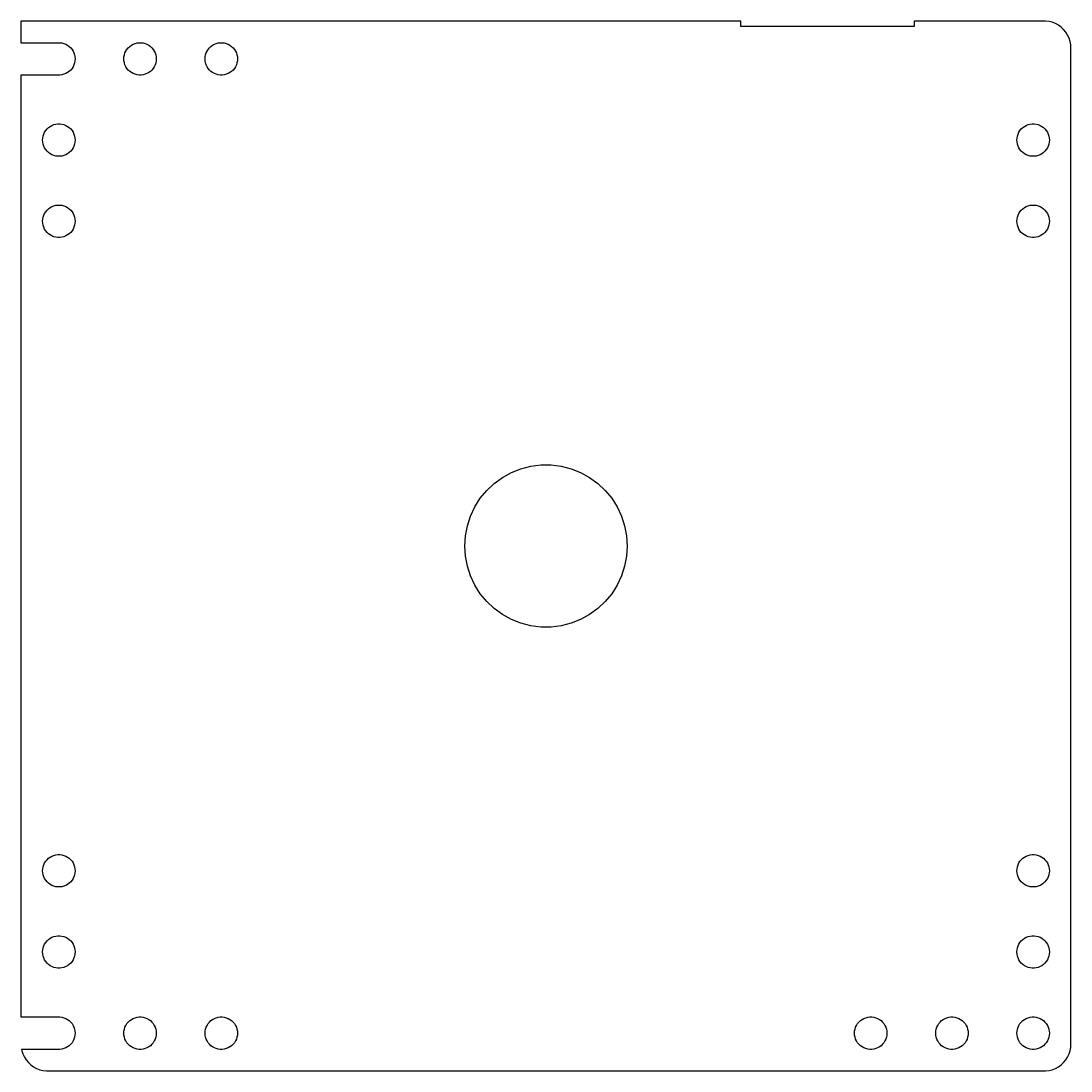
# Model space of a CAD drawing. Header units: metres. Extents: x -97 to 97, y 311 to 709.
# Drawn here: x -97 to 97, y 311 to 505 of the extents above; entities that cross this region are included whole.
import ezdxf

# ---------------------------------------------------------------- set-up
doc = ezdxf.new("R2010")
doc.units = ezdxf.units.M

msp = doc.modelspace()

# ---------------------------------------------------------------- linework, layer by layer
for p, q in [((-91, 505), (-97, 505)), ((-97, 505), (-97, 500.994)), ((-91, 504.99), (-91, 505)), ((36, 504.99), (-91, 504.99)), ((36, 504), (36, 504.99)), ((92.3139, 504.99), (68, 504.99)), ((68, 504.99), (68, 504)), ((92.9369, 504.911), (92.3139, 504.99)), ((93.5451, 504.755), (92.9369, 504.911)), ((94.1289, 504.524), (93.5451, 504.755)), ((94.6791, 504.222), (94.1289, 504.524)), ((68, 504), (36, 504)), ((95.1871, 503.853), (94.6791, 504.222)), ((95.6448, 503.423), (95.1871, 503.853)), ((96.0451, 502.939), (95.6448, 503.423)), ((96.3815, 502.409), (96.0451, 502.939)), ((-97, 500.994), (-89.8116, 500.994)), ((-89.8116, 500.994), (-89.4379, 500.947)), ((-89.4379, 500.947), (-89.073, 500.853)), ((-89.073, 500.853), (-88.7227, 500.714)), ((-88.7227, 500.714), (-88.3925, 500.533)), ((-88.3925, 500.533), (-88.0877, 500.312)), ((-76.9123, 500.312), (-76.6075, 500.533)), ((-76.6075, 500.533), (-76.2773, 500.714)), ((-76.2773, 500.714), (-75.927, 500.853)), ((-75.927, 500.853), (-75.5621, 500.947)), ((-75.5621, 500.947), (-75.1884, 500.994)), ((-75.1884, 500.994), (-74.8116, 500.994)), ((-74.8116, 500.994), (-74.4379, 500.947)), ((-74.4379, 500.947), (-74.073, 500.853)), ((-74.073, 500.853), (-73.7227, 500.714)), ((-73.7227, 500.714), (-73.3925, 500.533)), ((-73.3925, 500.533), (-73.0877, 500.312)), ((-61.9123, 500.312), (-61.6075, 500.533)), ((-61.6075, 500.533), (-61.2773, 500.714)), ((-61.2773, 500.714), (-60.927, 500.853)), ((-60.927, 500.853), (-60.5621, 500.947)), ((-60.5621, 500.947), (-60.1884, 500.994)), ((-60.1884, 500.994), (-59.8116, 500.994)), ((-59.8116, 500.994), (-59.4379, 500.947)), ((-59.4379, 500.947), (-59.0729, 500.853)), ((-59.0729, 500.853), (-58.7227, 500.714)), ((-58.7227, 500.714), (-58.3925, 500.533)), ((-58.3925, 500.533), (-58.0877, 500.312)), ((96.6489, 501.841), (96.3815, 502.409)), ((96.8429, 501.243), (96.6489, 501.841)), ((96.9606, 500.627), (96.8429, 501.243)), ((97, 500), (96.9606, 500.627)), ((-88.0877, 500.312), (-87.8131, 500.054)), ((-87.8131, 500.054), (-87.573, 499.763)), ((-87.573, 499.763), (-87.3711, 499.445)), ((-87.3711, 499.445), (-87.2107, 499.104)), ((-87.2107, 499.104), (-87.0943, 498.746)), ((-87.0943, 498.746), (-87.0237, 498.376)), ((-77.9763, 498.376), (-77.9057, 498.746)), ((-77.9057, 498.746), (-77.7893, 499.104)), ((-77.7893, 499.104), (-77.6289, 499.445)), ((-77.6289, 499.445), (-77.427, 499.763)), ((-77.427, 499.763), (-77.1869, 500.054)), ((-77.1869, 500.054), (-76.9123, 500.312)), ((-73.0877, 500.312), (-72.8131, 500.054)), ((-72.8131, 500.054), (-72.573, 499.763)), ((-72.573, 499.763), (-72.3711, 499.445)), ((-72.3711, 499.445), (-72.2107, 499.104)), ((-72.2107, 499.104), (-72.0943, 498.746)), ((-72.0943, 498.746), (-72.0237, 498.376)), ((-62.9763, 498.376), (-62.9057, 498.746)), ((-62.9057, 498.746), (-62.7893, 499.104)), ((-62.7893, 499.104), (-62.6289, 499.445)), ((-62.6289, 499.445), (-62.427, 499.763)), ((-62.427, 499.763), (-62.1869, 500.054)), ((-62.1869, 500.054), (-61.9123, 500.312)), ((-58.0877, 500.312), (-57.8131, 500.054)), ((-57.8131, 500.054), (-57.5729, 499.763)), ((-57.5729, 499.763), (-57.3711, 499.445)), ((-57.3711, 499.445), (-57.2107, 499.104)), ((-57.2107, 499.104), (-57.0942, 498.746)), ((-57.0942, 498.746), (-57.0237, 498.376)), ((97, 316), (97, 500)), ((-87.2107, 496.896), (-87.3711, 496.555)), ((-87.0943, 497.254), (-87.2107, 496.896)), ((-87.0237, 497.624), (-87.0943, 497.254)), ((-87.0237, 498.376), (-87, 498)), ((-87, 498), (-87.0237, 497.624)), ((-78, 498), (-77.9763, 498.376)), ((-77.9763, 497.624), (-78, 498)), ((-77.9057, 497.254), (-77.9763, 497.624)), ((-77.7893, 496.896), (-77.9057, 497.254)), ((-77.6289, 496.555), (-77.7893, 496.896)), ((-72.2107, 496.896), (-72.3711, 496.555)), ((-72.0943, 497.254), (-72.2107, 496.896)), ((-72.0237, 497.624), (-72.0943, 497.254)), ((-72.0237, 498.376), (-72, 498)), ((-72, 498), (-72.0237, 497.624)), ((-63, 498), (-62.9763, 498.376)), ((-62.9763, 497.624), (-63, 498)), ((-62.9057, 497.254), (-62.9763, 497.624)), ((-62.7893, 496.896), (-62.9057, 497.254)), ((-62.6289, 496.555), (-62.7893, 496.896)), ((-57.2107, 496.896), (-57.3711, 496.555)), ((-57.0942, 497.254), (-57.2107, 496.896)), ((-57.0237, 497.624), (-57.0942, 497.254)), ((-57.0237, 498.376), (-57, 498)), ((-57, 498), (-57.0237, 497.624)), ((-89.8116, 495.006), (-97, 495.006)), ((-97, 495.006), (-97, 320.994)), ((-89.4379, 495.053), (-89.8116, 495.006)), ((-89.073, 495.147), (-89.4379, 495.053)), ((-88.7227, 495.286), (-89.073, 495.147)), ((-88.3925, 495.467), (-88.7227, 495.286)), ((-88.0877, 495.688), (-88.3925, 495.467)), ((-87.8131, 495.946), (-88.0877, 495.688)), ((-87.573, 496.237), (-87.8131, 495.946)), ((-87.3711, 496.555), (-87.573, 496.237)), ((-77.427, 496.237), (-77.6289, 496.555)), ((-77.1869, 495.946), (-77.427, 496.237)), ((-76.9123, 495.688), (-77.1869, 495.946)), ((-76.6075, 495.467), (-76.9123, 495.688)), ((-76.2773, 495.286), (-76.6075, 495.467)), ((-75.927, 495.147), (-76.2773, 495.286)), ((-75.5621, 495.053), (-75.927, 495.147)), ((-75.1884, 495.006), (-75.5621, 495.053)), ((-74.8116, 495.006), (-75.1884, 495.006)), ((-74.4379, 495.053), (-74.8116, 495.006)), ((-74.073, 495.147), (-74.4379, 495.053)), ((-73.7227, 495.286), (-74.073, 495.147)), ((-73.3925, 495.467), (-73.7227, 495.286)), ((-73.0877, 495.688), (-73.3925, 495.467)), ((-72.8131, 495.946), (-73.0877, 495.688)), ((-72.573, 496.237), (-72.8131, 495.946)), ((-72.3711, 496.555), (-72.573, 496.237)), ((-62.427, 496.237), (-62.6289, 496.555)), ((-62.1869, 495.946), (-62.427, 496.237)), ((-61.9123, 495.688), (-62.1869, 495.946)), ((-61.6075, 495.467), (-61.9123, 495.688)), ((-61.2773, 495.286), (-61.6075, 495.467)), ((-60.927, 495.147), (-61.2773, 495.286)), ((-60.5621, 495.053), (-60.927, 495.147)), ((-60.1884, 495.006), (-60.5621, 495.053)), ((-59.8116, 495.006), (-60.1884, 495.006)), ((-59.4379, 495.053), (-59.8116, 495.006)), ((-59.0729, 495.147), (-59.4379, 495.053)), ((-58.7227, 495.286), (-59.0729, 495.147)), ((-58.3925, 495.467), (-58.7227, 495.286)), ((-58.0877, 495.688), (-58.3925, 495.467)), ((-57.8131, 495.946), (-58.0877, 495.688)), ((-57.5729, 496.237), (-57.8131, 495.946)), ((-57.3711, 496.555), (-57.5729, 496.237)), ((-92.427, 484.763), (-92.1869, 485.054)), ((-92.1869, 485.054), (-91.9123, 485.312)), ((-91.9123, 485.312), (-91.6075, 485.533)), ((-91.6075, 485.533), (-91.2773, 485.714)), ((-91.2773, 485.714), (-90.927, 485.853)), ((-90.927, 485.853), (-90.5621, 485.947)), ((-90.5621, 485.947), (-90.1884, 485.994)), ((-90.1884, 485.994), (-89.8116, 485.994)), ((-89.8116, 485.994), (-89.4379, 485.947)), ((-89.4379, 485.947), (-89.073, 485.853)), ((-89.073, 485.853), (-88.7227, 485.714)), ((-88.7227, 485.714), (-88.3925, 485.533)), ((-88.3925, 485.533), (-88.0877, 485.312)), ((-88.0877, 485.312), (-87.8131, 485.054)), ((-87.8131, 485.054), (-87.573, 484.763)), ((87.573, 484.763), (87.8131, 485.054)), ((87.8131, 485.054), (88.0877, 485.312)), ((88.0877, 485.312), (88.3925, 485.533)), ((88.3925, 485.533), (88.7227, 485.714)), ((88.7227, 485.714), (89.073, 485.853)), ((89.073, 485.853), (89.4379, 485.947)), ((89.4379, 485.947), (89.8116, 485.994)), ((89.8116, 485.994), (90.1884, 485.994)), ((90.1884, 485.994), (90.5621, 485.947)), ((90.5621, 485.947), (90.927, 485.853)), ((90.927, 485.853), (91.2773, 485.714)), ((91.2773, 485.714), (91.6075, 485.533)), ((91.6075, 485.533), (91.9123, 485.312)), ((91.9123, 485.312), (92.1869, 485.054)), ((92.1869, 485.054), (92.427, 484.763)), ((-93, 483), (-92.9763, 483.376)), ((-92.9763, 483.376), (-92.9057, 483.746)), ((-92.9057, 483.746), (-92.7893, 484.104)), ((-92.7893, 484.104), (-92.6289, 484.445)), ((-92.6289, 484.445), (-92.427, 484.763)), ((-87.573, 484.763), (-87.3711, 484.445)), ((-87.3711, 484.445), (-87.2107, 484.104)), ((-87.2107, 484.104), (-87.0943, 483.746)), ((-87.0943, 483.746), (-87.0237, 483.376)), ((-87.0237, 483.376), (-87, 483)), ((87, 483), (87.0237, 483.376)), ((87.0237, 483.376), (87.0943, 483.746)), ((87.0943, 483.746), (87.2107, 484.104)), ((87.2107, 484.104), (87.3711, 484.445)), ((87.3711, 484.445), (87.573, 484.763)), ((92.427, 484.763), (92.6289, 484.445)), ((92.6289, 484.445), (92.7893, 484.104)), ((92.7893, 484.104), (92.9057, 483.746)), ((92.9057, 483.746), (92.9763, 483.376)), ((92.9763, 483.376), (93, 483)), ((-92.9763, 482.624), (-93, 483)), ((-92.9057, 482.254), (-92.9763, 482.624)), ((-92.7893, 481.896), (-92.9057, 482.254)), ((-92.6289, 481.555), (-92.7893, 481.896)), ((-92.427, 481.237), (-92.6289, 481.555)), ((-92.1869, 480.946), (-92.427, 481.237)), ((-87.573, 481.237), (-87.8131, 480.946)), ((-87.3711, 481.555), (-87.573, 481.237)), ((-87.2107, 481.896), (-87.3711, 481.555)), ((-87.0943, 482.254), (-87.2107, 481.896)), ((-87.0237, 482.624), (-87.0943, 482.254)), ((-87, 483), (-87.0237, 482.624)), ((87.0237, 482.624), (87, 483)), ((87.0943, 482.254), (87.0237, 482.624)), ((87.2107, 481.896), (87.0943, 482.254)), ((87.3711, 481.555), (87.2107, 481.896)), ((87.573, 481.237), (87.3711, 481.555)), ((87.8131, 480.946), (87.573, 481.237)), ((92.427, 481.237), (92.1869, 480.946)), ((92.6289, 481.555), (92.427, 481.237)), ((92.7893, 481.896), (92.6289, 481.555)), ((92.9057, 482.254), (92.7893, 481.896)), ((92.9763, 482.624), (92.9057, 482.254)), ((93, 483), (92.9763, 482.624)), ((-91.9123, 480.688), (-92.1869, 480.946)), ((-91.6075, 480.467), (-91.9123, 480.688)), ((-91.2773, 480.286), (-91.6075, 480.467)), ((-90.927, 480.147), (-91.2773, 480.286)), ((-90.5621, 480.053), (-90.927, 480.147)), ((-90.1884, 480.006), (-90.5621, 480.053)), ((-89.8116, 480.006), (-90.1884, 480.006)), ((-89.4379, 480.053), (-89.8116, 480.006)), ((-89.073, 480.147), (-89.4379, 480.053)), ((-88.7227, 480.286), (-89.073, 480.147)), ((-88.3925, 480.467), (-88.7227, 480.286)), ((-88.0877, 480.688), (-88.3925, 480.467)), ((-87.8131, 480.946), (-88.0877, 480.688)), ((88.0877, 480.688), (87.8131, 480.946)), ((88.3925, 480.467), (88.0877, 480.688)), ((88.7227, 480.286), (88.3925, 480.467)), ((89.073, 480.147), (88.7227, 480.286)), ((89.4379, 480.053), (89.073, 480.147)), ((89.8116, 480.006), (89.4379, 480.053)), ((90.1884, 480.006), (89.8116, 480.006)), ((90.5621, 480.053), (90.1884, 480.006)), ((90.927, 480.147), (90.5621, 480.053)), ((91.2773, 480.286), (90.927, 480.147)), ((91.6075, 480.467), (91.2773, 480.286)), ((91.9123, 480.688), (91.6075, 480.467)), ((92.1869, 480.946), (91.9123, 480.688)), ((-92.6289, 469.445), (-92.427, 469.763)), ((-92.427, 469.763), (-92.1869, 470.054)), ((-92.1869, 470.054), (-91.9123, 470.312)), ((-91.9123, 470.312), (-91.6075, 470.533)), ((-91.6075, 470.533), (-91.2773, 470.714)), ((-91.2773, 470.714), (-90.927, 470.853)), ((-90.927, 470.853), (-90.5621, 470.947)), ((-90.5621, 470.947), (-90.1884, 470.994)), ((-90.1884, 470.994), (-89.8116, 470.994)), ((-89.8116, 470.994), (-89.4379, 470.947)), ((-89.4379, 470.947), (-89.073, 470.853)), ((-89.073, 470.853), (-88.7227, 470.714)), ((-88.7227, 470.714), (-88.3925, 470.533)), ((-88.3925, 470.533), (-88.0877, 470.312)), ((-88.0877, 470.312), (-87.8131, 470.054)), ((-87.8131, 470.054), (-87.573, 469.763)), ((-87.573, 469.763), (-87.3711, 469.445)), ((87.3711, 469.445), (87.573, 469.763)), ((87.573, 469.763), (87.8131, 470.054)), ((87.8131, 470.054), (88.0877, 470.312)), ((88.0877, 470.312), (88.3925, 470.533)), ((88.3925, 470.533), (88.7227, 470.714)), ((88.7227, 470.714), (89.073, 470.853)), ((89.073, 470.853), (89.4379, 470.947)), ((89.4379, 470.947), (89.8116, 470.994)), ((89.8116, 470.994), (90.1884, 470.994)), ((90.1884, 470.994), (90.5621, 470.947)), ((90.5621, 470.947), (90.927, 470.853)), ((90.927, 470.853), (91.2773, 470.714)), ((91.2773, 470.714), (91.6075, 470.533)), ((91.6075, 470.533), (91.9123, 470.312)), ((91.9123, 470.312), (92.1869, 470.054)), ((92.1869, 470.054), (92.427, 469.763)), ((92.427, 469.763), (92.6289, 469.445)), ((-93, 468), (-92.9763, 468.376)), ((-92.9763, 467.624), (-93, 468)), ((-92.9763, 468.376), (-92.9057, 468.746)), ((-92.9057, 467.254), (-92.9763, 467.624)), ((-92.9057, 468.746), (-92.7893, 469.104)), ((-92.7893, 469.104), (-92.6289, 469.445)), ((-87.3711, 469.445), (-87.2107, 469.104)), ((-87.2107, 469.104), (-87.0943, 468.746)), ((-87.0943, 468.746), (-87.0237, 468.376)), ((-87.0237, 467.624), (-87.0943, 467.254)), ((-87.0237, 468.376), (-87, 468)), ((-87, 468), (-87.0237, 467.624)), ((87, 468), (87.0237, 468.376)), ((87.0237, 467.624), (87, 468)), ((87.0237, 468.376), (87.0943, 468.746)), ((87.0943, 467.254), (87.0237, 467.624)), ((87.0943, 468.746), (87.2107, 469.104)), ((87.2107, 469.104), (87.3711, 469.445)), ((92.6289, 469.445), (92.7893, 469.104)), ((92.7893, 469.104), (92.9057, 468.746)), ((92.9057, 468.746), (92.9763, 468.376)), ((92.9763, 467.624), (92.9057, 467.254)), ((92.9763, 468.376), (93, 468)), ((93, 468), (92.9763, 467.624)), ((-92.7893, 466.896), (-92.9057, 467.254)), ((-92.6289, 466.555), (-92.7893, 466.896)), ((-92.427, 466.237), (-92.6289, 466.555)), ((-92.1869, 465.946), (-92.427, 466.237)), ((-91.9123, 465.688), (-92.1869, 465.946)), ((-91.6075, 465.467), (-91.9123, 465.688)), ((-88.0877, 465.688), (-88.3925, 465.467)), ((-87.8131, 465.946), (-88.0877, 465.688)), ((-87.573, 466.237), (-87.8131, 465.946)), ((-87.3711, 466.555), (-87.573, 466.237)), ((-87.2107, 466.896), (-87.3711, 466.555)), ((-87.0943, 467.254), (-87.2107, 466.896)), ((87.2107, 466.896), (87.0943, 467.254)), ((87.3711, 466.555), (87.2107, 466.896)), ((87.573, 466.237), (87.3711, 466.555)), ((87.8131, 465.946), (87.573, 466.237)), ((88.0877, 465.688), (87.8131, 465.946)), ((88.3925, 465.467), (88.0877, 465.688)), ((91.9123, 465.688), (91.6075, 465.467)), ((92.1869, 465.946), (91.9123, 465.688)), ((92.427, 466.237), (92.1869, 465.946)), ((92.6289, 466.555), (92.427, 466.237)), ((92.7893, 466.896), (92.6289, 466.555)), ((92.9057, 467.254), (92.7893, 466.896)), ((-91.2773, 465.286), (-91.6075, 465.467)), ((-90.927, 465.147), (-91.2773, 465.286)), ((-90.5621, 465.053), (-90.927, 465.147)), ((-90.1884, 465.006), (-90.5621, 465.053)), ((-89.8116, 465.006), (-90.1884, 465.006)), ((-89.4379, 465.053), (-89.8116, 465.006)), ((-89.073, 465.147), (-89.4379, 465.053)), ((-88.7227, 465.286), (-89.073, 465.147)), ((-88.3925, 465.467), (-88.7227, 465.286)), ((88.7227, 465.286), (88.3925, 465.467)), ((89.073, 465.147), (88.7227, 465.286)), ((89.4379, 465.053), (89.073, 465.147)), ((89.8116, 465.006), (89.4379, 465.053)), ((90.1884, 465.006), (89.8116, 465.006)), ((90.5621, 465.053), (90.1884, 465.006)), ((90.927, 465.147), (90.5621, 465.053)), ((91.2773, 465.286), (90.927, 465.147)), ((91.6075, 465.467), (91.2773, 465.286)), ((-2.8107, 422.734), (-0.9418, 422.97)), ((-0.9418, 422.97), (0.9418, 422.97)), ((0.9418, 422.97), (2.8107, 422.734)), ((-8.0374, 420.665), (-6.3867, 421.572)), ((-6.3867, 421.572), (-4.6353, 422.266)), ((-4.6353, 422.266), (-2.8107, 422.734)), ((2.8107, 422.734), (4.6353, 422.266)), ((4.6353, 422.266), (6.3867, 421.572)), ((6.3867, 421.572), (8.0374, 420.665)), ((-10.9345, 418.268), (-9.5614, 419.558)), ((-9.5614, 419.558), (-8.0374, 420.665)), ((8.0374, 420.665), (9.5614, 419.558)), ((9.5614, 419.558), (10.9345, 418.268)), ((-12.1353, 416.817), (-10.9345, 418.268)), ((10.9345, 418.268), (12.1353, 416.817)), ((-13.9466, 413.522), (-13.1446, 415.226)), ((-13.1446, 415.226), (-12.1353, 416.817)), ((12.1353, 416.817), (13.1446, 415.226)), ((13.1446, 415.226), (13.9466, 413.522)), ((-14.5287, 411.73), (-13.9466, 413.522)), ((13.9466, 413.522), (14.5287, 411.73)), ((-14.8817, 409.88), (-14.5287, 411.73)), ((14.5287, 411.73), (14.8817, 409.88)), ((-15, 408), (-14.8817, 409.88)), ((14.8817, 409.88), (15, 408)), ((-14.8817, 406.12), (-15, 408)), ((15, 408), (14.8817, 406.12)), ((-14.5287, 404.27), (-14.8817, 406.12)), ((14.8817, 406.12), (14.5287, 404.27)), ((-13.9466, 402.478), (-14.5287, 404.27)), ((14.5287, 404.27), (13.9466, 402.478)), ((-13.1446, 400.774), (-13.9466, 402.478)), ((13.9466, 402.478), (13.1446, 400.774)), ((-12.1353, 399.183), (-13.1446, 400.774)), ((13.1446, 400.774), (12.1353, 399.183)), ((-10.9345, 397.732), (-12.1353, 399.183)), ((-9.5614, 396.442), (-10.9345, 397.732)), ((10.9345, 397.732), (9.5614, 396.442)), ((12.1353, 399.183), (10.9345, 397.732)), ((-8.0374, 395.335), (-9.5614, 396.442)), ((9.5614, 396.442), (8.0374, 395.335)), ((-6.3867, 394.428), (-8.0374, 395.335)), ((-4.6353, 393.734), (-6.3867, 394.428)), ((6.3867, 394.428), (4.6353, 393.734)), ((8.0374, 395.335), (6.3867, 394.428)), ((-2.8107, 393.266), (-4.6353, 393.734)), ((-0.9418, 393.03), (-2.8107, 393.266)), ((0.9418, 393.03), (-0.9418, 393.03)), ((2.8107, 393.266), (0.9418, 393.03)), ((4.6353, 393.734), (2.8107, 393.266)), ((-92.7893, 349.104), (-92.6289, 349.445)), ((-92.6289, 349.445), (-92.427, 349.763)), ((-92.427, 349.763), (-92.1869, 350.054)), ((-92.1869, 350.054), (-91.9123, 350.312)), ((-91.9123, 350.312), (-91.6075, 350.533)), ((-91.6075, 350.533), (-91.2773, 350.714)), ((-91.2773, 350.714), (-90.927, 350.853)), ((-90.927, 350.853), (-90.5621, 350.947)), ((-90.5621, 350.947), (-90.1884, 350.994)), ((-90.1884, 350.994), (-89.8116, 350.994)), ((-89.8116, 350.994), (-89.4379, 350.947)), ((-89.4379, 350.947), (-89.073, 350.853)), ((-89.073, 350.853), (-88.7227, 350.714)), ((-88.7227, 350.714), (-88.3925, 350.533)), ((-88.3925, 350.533), (-88.0877, 350.312)), ((-88.0877, 350.312), (-87.8131, 350.054)), ((-87.8131, 350.054), (-87.573, 349.763)), ((-87.573, 349.763), (-87.3711, 349.445)), ((-87.3711, 349.445), (-87.2107, 349.104)), ((87.2107, 349.104), (87.3711, 349.445)), ((87.3711, 349.445), (87.573, 349.763)), ((87.573, 349.763), (87.8131, 350.054)), ((87.8131, 350.054), (88.0877, 350.312)), ((88.0877, 350.312), (88.3925, 350.533)), ((88.3925, 350.533), (88.7227, 350.714)), ((88.7227, 350.714), (89.073, 350.853)), ((89.073, 350.853), (89.4379, 350.947)), ((89.4379, 350.947), (89.8116, 350.994)), ((89.8116, 350.994), (90.1884, 350.994)), ((90.1884, 350.994), (90.5621, 350.947)), ((90.5621, 350.947), (90.927, 350.853)), ((90.927, 350.853), (91.2773, 350.714)), ((91.2773, 350.714), (91.6075, 350.533)), ((91.6075, 350.533), (91.9123, 350.312)), ((91.9123, 350.312), (92.1869, 350.054)), ((92.1869, 350.054), (92.427, 349.763)), ((92.427, 349.763), (92.6289, 349.445)), ((92.6289, 349.445), (92.7893, 349.104)), ((-93, 348), (-92.9763, 348.376)), ((-92.9763, 347.624), (-93, 348)), ((-92.9763, 348.376), (-92.9057, 348.746)), ((-92.9057, 347.254), (-92.9763, 347.624)), ((-92.9057, 348.746), (-92.7893, 349.104)), ((-87.2107, 349.104), (-87.0943, 348.746)), ((-87.0943, 348.746), (-87.0237, 348.376)), ((-87.0237, 347.624), (-87.0943, 347.254)), ((-87.0237, 348.376), (-87, 348)), ((-87, 348), (-87.0237, 347.624)), ((87, 348), (87.0237, 348.376)), ((87.0237, 347.624), (87, 348)), ((87.0237, 348.376), (87.0943, 348.746)), ((87.0943, 347.254), (87.0237, 347.624)), ((87.0943, 348.746), (87.2107, 349.104)), ((92.7893, 349.104), (92.9057, 348.746)), ((92.9057, 348.746), (92.9763, 348.376)), ((92.9763, 347.624), (92.9057, 347.254)), ((92.9763, 348.376), (93, 348)), ((93, 348), (92.9763, 347.624)), ((-92.7893, 346.896), (-92.9057, 347.254)), ((-92.6289, 346.555), (-92.7893, 346.896)), ((-92.427, 346.237), (-92.6289, 346.555)), ((-92.1869, 345.946), (-92.427, 346.237)), ((-91.9123, 345.688), (-92.1869, 345.946)), ((-91.6075, 345.467), (-91.9123, 345.688)), ((-91.2773, 345.286), (-91.6075, 345.467)), ((-88.3925, 345.467), (-88.7227, 345.286)), ((-88.0877, 345.688), (-88.3925, 345.467)), ((-87.8131, 345.946), (-88.0877, 345.688)), ((-87.573, 346.237), (-87.8131, 345.946)), ((-87.3711, 346.555), (-87.573, 346.237)), ((-87.2107, 346.896), (-87.3711, 346.555)), ((-87.0943, 347.254), (-87.2107, 346.896)), ((87.2107, 346.896), (87.0943, 347.254)), ((87.3711, 346.555), (87.2107, 346.896)), ((87.573, 346.237), (87.3711, 346.555)), ((87.8131, 345.946), (87.573, 346.237)), ((88.0877, 345.688), (87.8131, 345.946)), ((88.3925, 345.467), (88.0877, 345.688)), ((88.7227, 345.286), (88.3925, 345.467)), ((91.6075, 345.467), (91.2773, 345.286)), ((91.9123, 345.688), (91.6075, 345.467)), ((92.1869, 345.946), (91.9123, 345.688)), ((92.427, 346.237), (92.1869, 345.946)), ((92.6289, 346.555), (92.427, 346.237)), ((92.7893, 346.896), (92.6289, 346.555)), ((92.9057, 347.254), (92.7893, 346.896)), ((-90.927, 345.147), (-91.2773, 345.286)), ((-90.5621, 345.053), (-90.927, 345.147)), ((-90.1884, 345.006), (-90.5621, 345.053)), ((-89.8116, 345.006), (-90.1884, 345.006)), ((-89.4379, 345.053), (-89.8116, 345.006)), ((-89.073, 345.147), (-89.4379, 345.053)), ((-88.7227, 345.286), (-89.073, 345.147)), ((89.073, 345.147), (88.7227, 345.286)), ((89.4379, 345.053), (89.073, 345.147)), ((89.8116, 345.006), (89.4379, 345.053)), ((90.1884, 345.006), (89.8116, 345.006)), ((90.5621, 345.053), (90.1884, 345.006)), ((90.927, 345.147), (90.5621, 345.053)), ((91.2773, 345.286), (90.927, 345.147)), ((-91.6075, 335.533), (-91.2773, 335.714)), ((-91.2773, 335.714), (-90.927, 335.853)), ((-90.927, 335.853), (-90.5621, 335.947)), ((-90.5621, 335.947), (-90.1884, 335.994)), ((-90.1884, 335.994), (-89.8116, 335.994)), ((-89.8116, 335.994), (-89.4379, 335.947)), ((-89.4379, 335.947), (-89.073, 335.853)), ((-89.073, 335.853), (-88.7227, 335.714)), ((-88.7227, 335.714), (-88.3925, 335.533)), ((88.3925, 335.533), (88.7227, 335.714)), ((88.7227, 335.714), (89.073, 335.853)), ((89.073, 335.853), (89.4379, 335.947)), ((89.4379, 335.947), (89.8116, 335.994)), ((89.8116, 335.994), (90.1884, 335.994)), ((90.1884, 335.994), (90.5621, 335.947)), ((90.5621, 335.947), (90.927, 335.853)), ((90.927, 335.853), (91.2773, 335.714)), ((91.2773, 335.714), (91.6075, 335.533)), ((-92.9763, 333.376), (-92.9057, 333.746)), ((-92.9057, 333.746), (-92.7893, 334.104)), ((-92.7893, 334.104), (-92.6289, 334.445)), ((-92.6289, 334.445), (-92.427, 334.763)), ((-92.427, 334.763), (-92.1869, 335.054)), ((-92.1869, 335.054), (-91.9123, 335.312)), ((-91.9123, 335.312), (-91.6075, 335.533)), ((-88.3925, 335.533), (-88.0877, 335.312)), ((-88.0877, 335.312), (-87.8131, 335.054)), ((-87.8131, 335.054), (-87.573, 334.763)), ((-87.573, 334.763), (-87.3711, 334.445)), ((-87.3711, 334.445), (-87.2107, 334.104)), ((-87.2107, 334.104), (-87.0943, 333.746)), ((-87.0943, 333.746), (-87.0237, 333.376)), ((87.0237, 333.376), (87.0943, 333.746)), ((87.0943, 333.746), (87.2107, 334.104)), ((87.2107, 334.104), (87.3711, 334.445)), ((87.3711, 334.445), (87.573, 334.763)), ((87.573, 334.763), (87.8131, 335.054)), ((87.8131, 335.054), (88.0877, 335.312)), ((88.0877, 335.312), (88.3925, 335.533)), ((91.6075, 335.533), (91.9123, 335.312)), ((91.9123, 335.312), (92.1869, 335.054)), ((92.1869, 335.054), (92.427, 334.763)), ((92.427, 334.763), (92.6289, 334.445)), ((92.6289, 334.445), (92.7893, 334.104)), ((92.7893, 334.104), (92.9057, 333.746)), ((92.9057, 333.746), (92.9763, 333.376)), ((-93, 333), (-92.9763, 333.376)), ((-92.9763, 332.624), (-93, 333)), ((-92.9057, 332.254), (-92.9763, 332.624)), ((-92.7893, 331.896), (-92.9057, 332.254)), ((-92.6289, 331.555), (-92.7893, 331.896)), ((-87.2107, 331.896), (-87.3711, 331.555)), ((-87.0943, 332.254), (-87.2107, 331.896)), ((-87.0237, 332.624), (-87.0943, 332.254)), ((-87.0237, 333.376), (-87, 333)), ((-87, 333), (-87.0237, 332.624)), ((87, 333), (87.0237, 333.376)), ((87.0237, 332.624), (87, 333)), ((87.0943, 332.254), (87.0237, 332.624)), ((87.2107, 331.896), (87.0943, 332.254)), ((87.3711, 331.555), (87.2107, 331.896)), ((92.7893, 331.896), (92.6289, 331.555)), ((92.9057, 332.254), (92.7893, 331.896)), ((92.9763, 332.624), (92.9057, 332.254)), ((92.9763, 333.376), (93, 333)), ((93, 333), (92.9763, 332.624)), ((-92.427, 331.237), (-92.6289, 331.555)), ((-92.1869, 330.946), (-92.427, 331.237)), ((-91.9123, 330.688), (-92.1869, 330.946)), ((-91.6075, 330.467), (-91.9123, 330.688)), ((-91.2773, 330.286), (-91.6075, 330.467)), ((-90.927, 330.147), (-91.2773, 330.286)), ((-90.5621, 330.053), (-90.927, 330.147)), ((-90.1884, 330.006), (-90.5621, 330.053)), ((-89.8116, 330.006), (-90.1884, 330.006)), ((-89.4379, 330.053), (-89.8116, 330.006)), ((-89.073, 330.147), (-89.4379, 330.053)), ((-88.7227, 330.286), (-89.073, 330.147)), ((-88.3925, 330.467), (-88.7227, 330.286)), ((-88.0877, 330.688), (-88.3925, 330.467)), ((-87.8131, 330.946), (-88.0877, 330.688)), ((-87.573, 331.237), (-87.8131, 330.946)), ((-87.3711, 331.555), (-87.573, 331.237)), ((87.573, 331.237), (87.3711, 331.555)), ((87.8131, 330.946), (87.573, 331.237)), ((88.0877, 330.688), (87.8131, 330.946)), ((88.3925, 330.467), (88.0877, 330.688)), ((88.7227, 330.286), (88.3925, 330.467)), ((89.073, 330.147), (88.7227, 330.286)), ((89.4379, 330.053), (89.073, 330.147)), ((89.8116, 330.006), (89.4379, 330.053)), ((90.1884, 330.006), (89.8116, 330.006)), ((90.5621, 330.053), (90.1884, 330.006)), ((90.927, 330.147), (90.5621, 330.053)), ((91.2773, 330.286), (90.927, 330.147)), ((91.6075, 330.467), (91.2773, 330.286)), ((91.9123, 330.688), (91.6075, 330.467)), ((92.1869, 330.946), (91.9123, 330.688)), ((92.427, 331.237), (92.1869, 330.946)), ((92.6289, 331.555), (92.427, 331.237)), ((-97, 320.994), (-89.8116, 320.994)), ((-89.8116, 320.994), (-89.4379, 320.947)), ((-89.4379, 320.947), (-89.073, 320.853)), ((-89.073, 320.853), (-88.7227, 320.714)), ((-88.7227, 320.714), (-88.3925, 320.533)), ((-88.3925, 320.533), (-88.0877, 320.312)), ((-88.0877, 320.312), (-87.8131, 320.054)), ((-77.1869, 320.054), (-76.9123, 320.312)), ((-76.9123, 320.312), (-76.6075, 320.533)), ((-76.6075, 320.533), (-76.2773, 320.714)), ((-76.2773, 320.714), (-75.927, 320.853)), ((-75.927, 320.853), (-75.5621, 320.947)), ((-75.5621, 320.947), (-75.1884, 320.994)), ((-75.1884, 320.994), (-74.8116, 320.994)), ((-74.8116, 320.994), (-74.4379, 320.947)), ((-74.4379, 320.947), (-74.073, 320.853)), ((-74.073, 320.853), (-73.7227, 320.714)), ((-73.7227, 320.714), (-73.3925, 320.533)), ((-73.3925, 320.533), (-73.0877, 320.312)), ((-73.0877, 320.312), (-72.8131, 320.054)), ((-62.1869, 320.054), (-61.9123, 320.312)), ((-61.9123, 320.312), (-61.6075, 320.533)), ((-61.6075, 320.533), (-61.2773, 320.714)), ((-61.2773, 320.714), (-60.927, 320.853)), ((-60.927, 320.853), (-60.5621, 320.947)), ((-60.5621, 320.947), (-60.1884, 320.994)), ((-60.1884, 320.994), (-59.8116, 320.994)), ((-59.8116, 320.994), (-59.4379, 320.947)), ((-59.4379, 320.947), (-59.0729, 320.853)), ((-59.0729, 320.853), (-58.7227, 320.714)), ((-58.7227, 320.714), (-58.3925, 320.533)), ((-58.3925, 320.533), (-58.0877, 320.312)), ((-58.0877, 320.312), (-57.8131, 320.054)), ((57.8131, 320.054), (58.0877, 320.312)), ((58.0877, 320.312), (58.3925, 320.533)), ((58.3925, 320.533), (58.7227, 320.714)), ((58.7227, 320.714), (59.0729, 320.853)), ((59.0729, 320.853), (59.4379, 320.947)), ((59.4379, 320.947), (59.8116, 320.994)), ((59.8116, 320.994), (60.1884, 320.994)), ((60.1884, 320.994), (60.5621, 320.947)), ((60.5621, 320.947), (60.927, 320.853)), ((60.927, 320.853), (61.2773, 320.714)), ((61.2773, 320.714), (61.6075, 320.533)), ((61.6075, 320.533), (61.9123, 320.312)), ((61.9123, 320.312), (62.1869, 320.054)), ((72.8131, 320.054), (73.0877, 320.312)), ((73.0877, 320.312), (73.3925, 320.533)), ((73.3925, 320.533), (73.7227, 320.714)), ((73.7227, 320.714), (74.073, 320.853)), ((74.073, 320.853), (74.4379, 320.947)), ((74.4379, 320.947), (74.8116, 320.994)), ((74.8116, 320.994), (75.1884, 320.994)), ((75.1884, 320.994), (75.5621, 320.947)), ((75.5621, 320.947), (75.927, 320.853)), ((75.927, 320.853), (76.2773, 320.714)), ((76.2773, 320.714), (76.6075, 320.533)), ((76.6075, 320.533), (76.9123, 320.312)), ((76.9123, 320.312), (77.1869, 320.054)), ((87.8131, 320.054), (88.0877, 320.312)), ((88.0877, 320.312), (88.3925, 320.533)), ((88.3925, 320.533), (88.7227, 320.714)), ((88.7227, 320.714), (89.073, 320.853)), ((89.073, 320.853), (89.4379, 320.947)), ((89.4379, 320.947), (89.8116, 320.994)), ((89.8116, 320.994), (90.1884, 320.994)), ((90.1884, 320.994), (90.5621, 320.947)), ((90.5621, 320.947), (90.927, 320.853)), ((90.927, 320.853), (91.2773, 320.714)), ((91.2773, 320.714), (91.6075, 320.533)), ((91.6075, 320.533), (91.9123, 320.312)), ((91.9123, 320.312), (92.1869, 320.054)), ((-87.8131, 320.054), (-87.573, 319.763)), ((-87.573, 319.763), (-87.3711, 319.445)), ((-87.3711, 319.445), (-87.2107, 319.104)), ((-87.2107, 319.104), (-87.0943, 318.746)), ((-87.0943, 318.746), (-87.0237, 318.376)), ((-87.0237, 318.376), (-87, 318)), ((-78, 318), (-77.9763, 318.376)), ((-77.9763, 318.376), (-77.9057, 318.746)), ((-77.9057, 318.746), (-77.7893, 319.104)), ((-77.7893, 319.104), (-77.6289, 319.445)), ((-77.6289, 319.445), (-77.427, 319.763)), ((-77.427, 319.763), (-77.1869, 320.054)), ((-72.8131, 320.054), (-72.573, 319.763)), ((-72.573, 319.763), (-72.3711, 319.445)), ((-72.3711, 319.445), (-72.2107, 319.104)), ((-72.2107, 319.104), (-72.0943, 318.746)), ((-72.0943, 318.746), (-72.0237, 318.376)), ((-72.0237, 318.376), (-72, 318)), ((-63, 318), (-62.9763, 318.376)), ((-62.9763, 318.376), (-62.9057, 318.746)), ((-62.9057, 318.746), (-62.7893, 319.104)), ((-62.7893, 319.104), (-62.6289, 319.445)), ((-62.6289, 319.445), (-62.427, 319.763)), ((-62.427, 319.763), (-62.1869, 320.054)), ((-57.8131, 320.054), (-57.5729, 319.763)), ((-57.5729, 319.763), (-57.3711, 319.445)), ((-57.3711, 319.445), (-57.2107, 319.104)), ((-57.2107, 319.104), (-57.0942, 318.746)), ((-57.0942, 318.746), (-57.0237, 318.376)), ((-57.0237, 318.376), (-57, 318)), ((57, 318), (57.0237, 318.376)), ((57.0237, 318.376), (57.0942, 318.746)), ((57.0942, 318.746), (57.2107, 319.104)), ((57.2107, 319.104), (57.3711, 319.445)), ((57.3711, 319.445), (57.5729, 319.763)), ((57.5729, 319.763), (57.8131, 320.054)), ((62.1869, 320.054), (62.427, 319.763)), ((62.427, 319.763), (62.6289, 319.445)), ((62.6289, 319.445), (62.7893, 319.104)), ((62.7893, 319.104), (62.9057, 318.746)), ((62.9057, 318.746), (62.9763, 318.376)), ((62.9763, 318.376), (63, 318)), ((72, 318), (72.0237, 318.376)), ((72.0237, 318.376), (72.0943, 318.746)), ((72.0943, 318.746), (72.2107, 319.104)), ((72.2107, 319.104), (72.3711, 319.445)), ((72.3711, 319.445), (72.573, 319.763)), ((72.573, 319.763), (72.8131, 320.054)), ((77.1869, 320.054), (77.427, 319.763)), ((77.427, 319.763), (77.6289, 319.445)), ((77.6289, 319.445), (77.7893, 319.104)), ((77.7893, 319.104), (77.9057, 318.746)), ((77.9057, 318.746), (77.9763, 318.376)), ((77.9763, 318.376), (78, 318)), ((87, 318), (87.0237, 318.376)), ((87.0237, 318.376), (87.0943, 318.746)), ((87.0943, 318.746), (87.2107, 319.104)), ((87.2107, 319.104), (87.3711, 319.445)), ((87.3711, 319.445), (87.573, 319.763)), ((87.573, 319.763), (87.8131, 320.054)), ((92.1869, 320.054), (92.427, 319.763)), ((92.427, 319.763), (92.6289, 319.445)), ((92.6289, 319.445), (92.7893, 319.104)), ((92.7893, 319.104), (92.9057, 318.746)), ((92.9057, 318.746), (92.9763, 318.376)), ((92.9763, 318.376), (93, 318)), ((-87.573, 316.237), (-87.8131, 315.946)), ((-87.3711, 316.555), (-87.573, 316.237)), ((-87.2107, 316.896), (-87.3711, 316.555)), ((-87.0943, 317.254), (-87.2107, 316.896)), ((-87.0237, 317.624), (-87.0943, 317.254)), ((-87, 318), (-87.0237, 317.624)), ((-77.9763, 317.624), (-78, 318)), ((-77.9057, 317.254), (-77.9763, 317.624)), ((-77.7893, 316.896), (-77.9057, 317.254)), ((-77.6289, 316.555), (-77.7893, 316.896)), ((-77.427, 316.237), (-77.6289, 316.555)), ((-77.1869, 315.946), (-77.427, 316.237)), ((-72.573, 316.237), (-72.8131, 315.946)), ((-72.3711, 316.555), (-72.573, 316.237)), ((-72.2107, 316.896), (-72.3711, 316.555)), ((-72.0943, 317.254), (-72.2107, 316.896)), ((-72.0237, 317.624), (-72.0943, 317.254)), ((-72, 318), (-72.0237, 317.624)), ((-62.9763, 317.624), (-63, 318)), ((-62.9057, 317.254), (-62.9763, 317.624)), ((-62.7893, 316.896), (-62.9057, 317.254)), ((-62.6289, 316.555), (-62.7893, 316.896)), ((-62.427, 316.237), (-62.6289, 316.555)), ((-62.1869, 315.946), (-62.427, 316.237)), ((-57.5729, 316.237), (-57.8131, 315.946)), ((-57.3711, 316.555), (-57.5729, 316.237)), ((-57.2107, 316.896), (-57.3711, 316.555)), ((-57.0942, 317.254), (-57.2107, 316.896)), ((-57.0237, 317.624), (-57.0942, 317.254)), ((-57, 318), (-57.0237, 317.624)), ((57.0237, 317.624), (57, 318)), ((57.0942, 317.254), (57.0237, 317.624)), ((57.2107, 316.896), (57.0942, 317.254)), ((57.3711, 316.555), (57.2107, 316.896)), ((57.5729, 316.237), (57.3711, 316.555)), ((57.8131, 315.946), (57.5729, 316.237)), ((62.427, 316.237), (62.1869, 315.946)), ((62.6289, 316.555), (62.427, 316.237)), ((62.7893, 316.896), (62.6289, 316.555)), ((62.9057, 317.254), (62.7893, 316.896)), ((62.9763, 317.624), (62.9057, 317.254)), ((63, 318), (62.9763, 317.624)), ((72.0237, 317.624), (72, 318)), ((72.0943, 317.254), (72.0237, 317.624)), ((72.2107, 316.896), (72.0943, 317.254)), ((72.3711, 316.555), (72.2107, 316.896)), ((72.573, 316.237), (72.3711, 316.555)), ((72.8131, 315.946), (72.573, 316.237)), ((77.427, 316.237), (77.1869, 315.946)), ((77.6289, 316.555), (77.427, 316.237)), ((77.7893, 316.896), (77.6289, 316.555)), ((77.9057, 317.254), (77.7893, 316.896)), ((77.9763, 317.624), (77.9057, 317.254)), ((78, 318), (77.9763, 317.624)), ((87.0237, 317.624), (87, 318)), ((87.0943, 317.254), (87.0237, 317.624)), ((87.2107, 316.896), (87.0943, 317.254)), ((87.3711, 316.555), (87.2107, 316.896)), ((87.573, 316.237), (87.3711, 316.555)), ((87.8131, 315.946), (87.573, 316.237)), ((92.427, 316.237), (92.1869, 315.946)), ((92.6289, 316.555), (92.427, 316.237)), ((92.7893, 316.896), (92.6289, 316.555)), ((92.9057, 317.254), (92.7893, 316.896)), ((92.9763, 317.624), (92.9057, 317.254)), ((93, 318), (92.9763, 317.624)), ((-89.8116, 315.006), (-96.8905, 315.006)), ((-96.8905, 315.006), (-96.8429, 314.757)), ((-96.8429, 314.757), (-96.6489, 314.159)), ((-89.4379, 315.053), (-89.8116, 315.006)), ((-89.073, 315.147), (-89.4379, 315.053)), ((-88.7227, 315.286), (-89.073, 315.147)), ((-88.3925, 315.467), (-88.7227, 315.286)), ((-88.0877, 315.688), (-88.3925, 315.467)), ((-87.8131, 315.946), (-88.0877, 315.688)), ((-76.9123, 315.688), (-77.1869, 315.946)), ((-76.6075, 315.467), (-76.9123, 315.688)), ((-76.2773, 315.286), (-76.6075, 315.467)), ((-75.927, 315.147), (-76.2773, 315.286)), ((-75.5621, 315.053), (-75.927, 315.147)), ((-75.1884, 315.006), (-75.5621, 315.053)), ((-74.8116, 315.006), (-75.1884, 315.006)), ((-74.4379, 315.053), (-74.8116, 315.006)), ((-74.073, 315.147), (-74.4379, 315.053)), ((-73.7227, 315.286), (-74.073, 315.147)), ((-73.3925, 315.467), (-73.7227, 315.286)), ((-73.0877, 315.688), (-73.3925, 315.467)), ((-72.8131, 315.946), (-73.0877, 315.688)), ((-61.9123, 315.688), (-62.1869, 315.946)), ((-61.6075, 315.467), (-61.9123, 315.688)), ((-61.2773, 315.286), (-61.6075, 315.467)), ((-60.927, 315.147), (-61.2773, 315.286)), ((-60.5621, 315.053), (-60.927, 315.147)), ((-60.1884, 315.006), (-60.5621, 315.053)), ((-59.8116, 315.006), (-60.1884, 315.006)), ((-59.4379, 315.053), (-59.8116, 315.006)), ((-59.0729, 315.147), (-59.4379, 315.053)), ((-58.7227, 315.286), (-59.0729, 315.147)), ((-58.3925, 315.467), (-58.7227, 315.286)), ((-58.0877, 315.688), (-58.3925, 315.467)), ((-57.8131, 315.946), (-58.0877, 315.688)), ((58.0877, 315.688), (57.8131, 315.946)), ((58.3925, 315.467), (58.0877, 315.688)), ((58.7227, 315.286), (58.3925, 315.467)), ((59.0729, 315.147), (58.7227, 315.286)), ((59.4379, 315.053), (59.0729, 315.147)), ((59.8116, 315.006), (59.4379, 315.053)), ((60.1884, 315.006), (59.8116, 315.006)), ((60.5621, 315.053), (60.1884, 315.006)), ((60.927, 315.147), (60.5621, 315.053)), ((61.2773, 315.286), (60.927, 315.147)), ((61.6075, 315.467), (61.2773, 315.286)), ((61.9123, 315.688), (61.6075, 315.467)), ((62.1869, 315.946), (61.9123, 315.688)), ((73.0877, 315.688), (72.8131, 315.946)), ((73.3925, 315.467), (73.0877, 315.688)), ((73.7227, 315.286), (73.3925, 315.467)), ((74.073, 315.147), (73.7227, 315.286)), ((74.4379, 315.053), (74.073, 315.147)), ((74.8116, 315.006), (74.4379, 315.053)), ((75.1884, 315.006), (74.8116, 315.006)), ((75.5621, 315.053), (75.1884, 315.006)), ((75.927, 315.147), (75.5621, 315.053)), ((76.2773, 315.286), (75.927, 315.147)), ((76.6075, 315.467), (76.2773, 315.286)), ((76.9123, 315.688), (76.6075, 315.467)), ((77.1869, 315.946), (76.9123, 315.688)), ((88.0877, 315.688), (87.8131, 315.946)), ((88.3925, 315.467), (88.0877, 315.688)), ((88.7227, 315.286), (88.3925, 315.467)), ((89.073, 315.147), (88.7227, 315.286)), ((89.4379, 315.053), (89.073, 315.147)), ((89.8116, 315.006), (89.4379, 315.053)), ((90.1884, 315.006), (89.8116, 315.006)), ((90.5621, 315.053), (90.1884, 315.006)), ((90.927, 315.147), (90.5621, 315.053)), ((91.2773, 315.286), (90.927, 315.147)), ((91.6075, 315.467), (91.2773, 315.286)), ((91.9123, 315.688), (91.6075, 315.467)), ((92.1869, 315.946), (91.9123, 315.688)), ((96.6489, 314.159), (96.8429, 314.757)), ((96.8429, 314.757), (96.9606, 315.373)), ((96.9606, 315.373), (97, 316)), ((-96.6489, 314.159), (-96.3815, 313.591)), ((-96.3815, 313.591), (-96.0451, 313.061)), ((-96.0451, 313.061), (-95.6448, 312.577)), ((-95.6448, 312.577), (-95.1871, 312.147)), ((95.1871, 312.147), (95.6448, 312.577)), ((95.6448, 312.577), (96.0451, 313.061)), ((96.0451, 313.061), (96.3815, 313.591)), ((96.3815, 313.591), (96.6489, 314.159)), ((-95.1871, 312.147), (-94.6791, 311.778)), ((-94.6791, 311.778), (-94.1289, 311.476)), ((-94.1289, 311.476), (-93.5451, 311.245)), ((-93.5451, 311.245), (-92.9369, 311.089)), ((-92.9369, 311.089), (-92.3139, 311.01)), ((-92.3139, 311.01), (92.3139, 311.01)), ((92.3139, 311.01), (92.9369, 311.089)), ((92.9369, 311.089), (93.5451, 311.245)), ((93.5451, 311.245), (94.1289, 311.476)), ((94.1289, 311.476), (94.6791, 311.778)), ((94.6791, 311.778), (95.1871, 312.147))]:
    msp.add_line(p, q)

doc.saveas('drawing.dxf')
